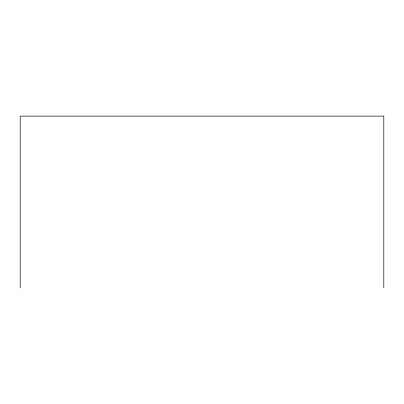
<?xml version="1.0" encoding="UTF-8"?>
<svg xmlns="http://www.w3.org/2000/svg" width="404" height="404" viewBox="0 0 404 404"><rect width="100%" height="100%" fill="white"/><g stroke="black" fill="none" stroke-linecap="round" stroke-linejoin="round"><path stroke-width="0.61" d="M383.8 287.88L383.8 116.12L20.2 116.12L20.2 287.88"/></g></svg>
